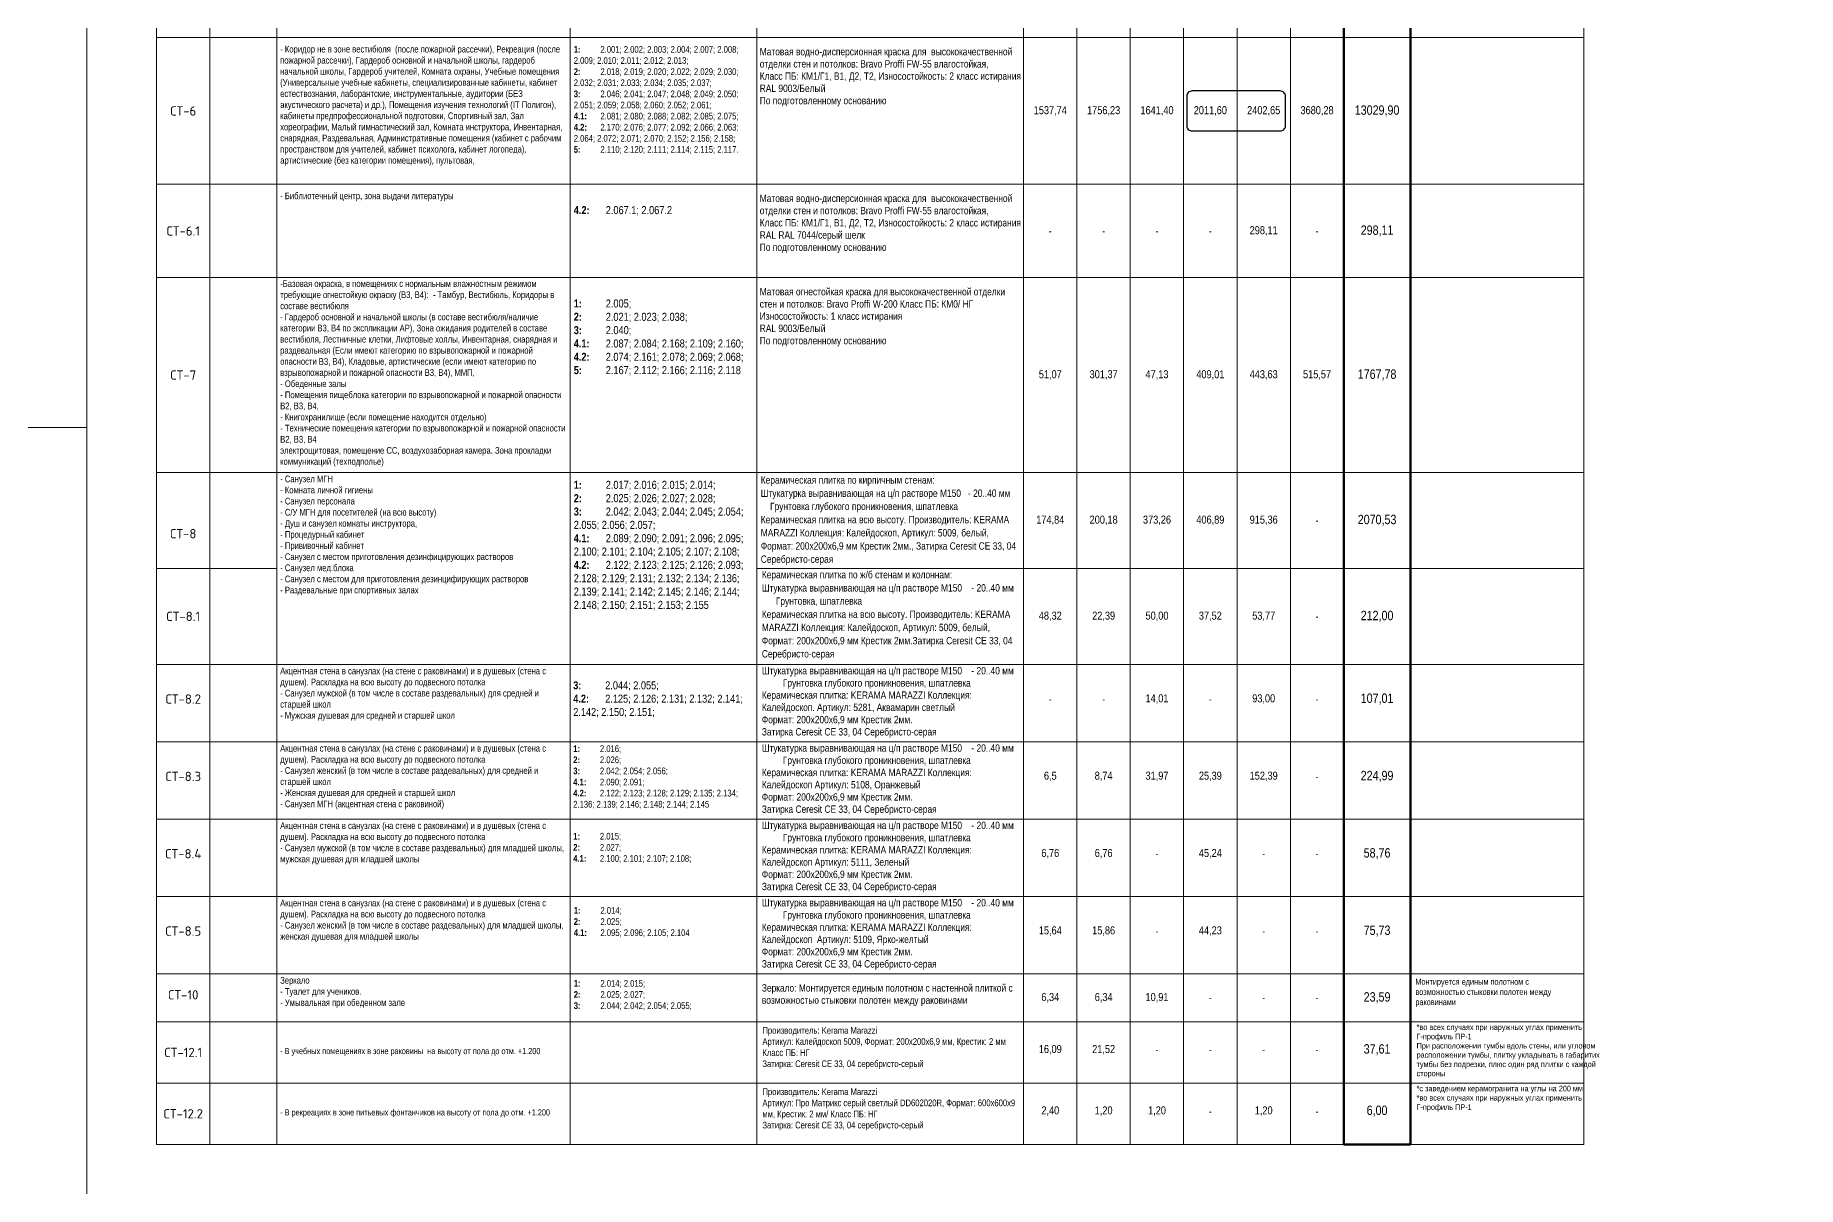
# Model space of a CAD drawing. Header units: millimetres. Extents: x -328335 to 1213373, y -208171 to 164144.
# Drawn here: x -134146 to -68076, y -134779 to -91607 of the extents above; entities that cross this region are included whole.
import ezdxf

# ---------------------------------------------------------------- set-up
doc = ezdxf.new("R2010")
doc.units = ezdxf.units.MM
doc.header["$LTSCALE"] = 0.5
doc.layers.get('Defpoints').update_dxf_attribs({"color": 140})
for name, color, linetype, lineweight in [('АИ_Стены_марка', 7, 'Continuous', 9), ('АИ_Таблица', 7, 'Continuous', 13), ('АИ_Текст', 7, 'Continuous', 13), ('АР_Узлы_сечения', 10, 'Continuous', 25)]:
    doc.layers.add(name, color=color, linetype=linetype, lineweight=lineweight)
doc.layers.add('АР_Делит', color=120, linetype='Continuous', lineweight=0, plot=False)
doc.styles.add('Isocpeur3', font='isocpeur.ttf')
doc.styles.add('style1', font='ARIALN.TTF')

# ---------------------------------------------------------------- blocks, each defined once
blk = doc.blocks.new('*U482')
at = {"color": 0, "lineweight": -2}
blk.add_lwpolyline([(-1650, -750), (1650, -750, 0.414214), (1850, -550), (1850, 550, 0.414214), (1650, 750), (-1650, 750, 0.414214), (-1850, 550), (-1850, -550, 0.414214)], format="xyb", close=True, dxfattribs=at)

msp = doc.modelspace()

# ---------------------------------------------------------------- linework, layer by layer
at = {"layer": 'Defpoints', "lineweight": 90}
msp.add_lwpolyline([(-85095.701, -72032.371), (-82595.701, -72032.371), (-82595.701, -133194.355), (-85095.701, -133194.355)], close=True, dxfattribs=at)
at = {"layer": 'АИ_Таблица'}
for p, q in [((-97095.701, -69432.371), (-97095.701, -133194.355)), ((-82595.701, -69432.371), (-82595.701, -133194.355)), ((-127595.701, -70732.371), (-127595.701, -133194.355)), ((-125095.701, -70732.371), (-125095.701, -133194.355)), ((-114095.701, -70732.371), (-114095.701, -133194.355)), ((-107095.701, -70732.371), (-107095.701, -133194.355)), ((-95095.701, -70732.371), (-95095.701, -133194.355)), ((-93095.701, -70732.371), (-93095.701, -133194.355)), ((-91095.701, -70732.371), (-91095.701, -133194.355)), ((-89095.701, -70732.371), (-89095.701, -133194.355)), ((-87095.701, -70732.371), (-87095.701, -133194.355)), ((-85095.701, -70732.371), (-85095.701, -133194.355)), ((-129595.701, -91694.401), (-76095.701, -91694.401)), ((-129595.701, -97194.401), (-76095.701, -97194.401)), ((-129595.701, -100694.355), (-76095.701, -100694.355)), ((-129595.701, -107994.355), (-76095.701, -107994.355)), ((-129595.701, -111594.355), (-125095.701, -111594.355)), ((-107095.701, -111594.355), (-76095.701, -111594.355)), ((-129595.701, -115194.355), (-76095.701, -115194.355)), ((-129595.701, -118094.355), (-76095.701, -118094.355)), ((-129595.701, -120994.355), (-76095.701, -120994.355)), ((-129595.701, -123894.355), (-76095.701, -123894.355)), ((-129595.701, -126794.355), (-76095.701, -126794.355)), ((-129595.701, -126794.355), (-76095.701, -126794.355)), ((-129595.701, -128594.355), (-76095.701, -128594.355)), ((-129595.701, -128594.355), (-76095.701, -128594.355)), ((-129595.701, -130894.355), (-76095.701, -130894.355)), ((-129595.701, -133194.355), (-76095.701, -133194.355))]:
    msp.add_line(p, q, dxfattribs=at)
at = {"layer": 'АИ_Таблица', "lineweight": 20}
msp.add_lwpolyline([(-129595.701, -69432.371), (-76095.701, -69432.371), (-76095.701, -133194.355), (-129595.701, -133194.355)], close=True, dxfattribs=at)
at = {"layer": 'АР_Делит'}
msp.add_lwpolyline([(-132213.713, -64293.844), (-257380.551, -64293.844), (-257380.551, -201096.039), (-132213.713, -201096.039)], close=True, dxfattribs=at)
at = {"layer": 'АР_Делит', "lineweight": 0}
msp.add_lwpolyline([(-132213.713, -64293.844), (228906.764, -64293.844), (228906.764, -205994.742), (-132213.713, -205994.742)], close=True, dxfattribs=at)
at = {"layer": 'АР_Делит'}
msp.add_lwpolyline([(-132213.713, -106311.28), (-206950.805, -106311.28)], dxfattribs=at)

# ---------------------------------------------------------------- block references
at = {"layer": 'АР_Узлы_сечения', "lineweight": 30}
msp.add_blockref('*U482', (-89129.241, -94445.998), dxfattribs=at)

# ---------------------------------------------------------------- texts
at = {"layer": 'АИ_Стены_марка', "color": 0, "char_height": 350, "width": 2000, "attachment_point": 5, "style": 'Isocpeur3'}
for s, insert in [('СТ-6', (-128595.701, -94444.401)), ('СТ-6.1', (-128595.701, -98944.378)), ('СТ-7', (-128595.701, -104344.355)), ('СТ-8', (-128595.701, -110294.355)), ('СТ-8.1', (-128595.701, -113394.355)), ('СТ-8.2', (-128595.701, -116494.355)), ('СТ-8.3', (-128595.701, -119394.355)), ('СТ-8.4', (-128595.701, -122294.355)), ('СТ-8.5', (-128595.701, -125194.355)), ('СТ-10', (-128595.701, -127582.986)), ('СТ-12.1', (-128595.701, -129744.355)), ('СТ-12.2', (-128595.701, -132044.355))]:
    msp.add_mtext(s, dxfattribs=dict(at, insert=insert))
at = {"layer": 'АИ_Текст', "color": 0, "attachment_point": 1, "style": 'style1'}
for s, insert, char_height, width in [('- Коридор не в зоне вестибюля  (после пожарной рассечки), Рекреация (после пожарной рассечки), Гардероб основной и начальной школы, гардероб  начальной школы, Гардероб учителей, Комната охраны, Учебные помещения (Универсальные учебные кабинеты, специализированные кабинеты, кабинет естествознания, лаборантские, инструментальные, аудитории (БЕЗ акустического расчета) и др.), Помещения изучения технологий (IT Полигон), кабинеты предпрофессиональной подготовки, Спортивный зал, Зал хореографии, Малый гимнастический зал, Комната инструктора, Инвентарная, снарядная, Раздевальная, Административные помещения (кабинет с рабочим пространством для учителей, кабинет психолога, кабинет логопеда), артистические (без категории помещения), пультовая,', (-124963.851, -92002.658), 250, 10868.15031), ('{\\fArial Narrow|b1|i0|c204|p34;1: }^I2.001; 2.002; 2.003; 2.004; 2.007; 2.008; 2.009; 2.010; 2.011; 2.012; 2.013;\\P{\\fArial Narrow|b1|i0|c204|p34;2:}^I2.018; 2.019; 2.020; 2.022; 2.029; 2.030; 2.032; 2.031; 2.033; 2.034; 2.035; 2.037;   \\P{\\fArial Narrow|b1|i0|c204|p34;3: }^I2.046; 2.041; 2.047; 2.048; 2.049; 2.050; 2.051; 2.059; 2.058; 2.060; 2.052; 2.061;  \\P{\\fArial Narrow|b1|i0|c204|p34;4.1: }^I2.081; 2.080; 2.088; 2.082; 2.085; 2.075;\\P{\\fArial Narrow|b1|i0|c204|p34;4.2:} ^I2.170; 2.076; 2.077; 2.092; 2.066; 2.063; 2.064; 2.072; 2.071; 2.070; 2.152; 2.156; 2.158; \\P{\\fArial Narrow|b1|i0|c204|p34;5:}^I2.110; 2.120; 2.111; 2.114; 2.115; 2.117. ', (-113958.851, -92012.649), 250, 6628.5329), ('\\pxa0.66667;{\\H0.91667x;\\C256;Матовая водно-дисперсионная краска для  высококачественной отделки стен и потолков: \\C242;\\c2564301;Bravo Proffi FW-55\\C256; влагостойкая, \\PКласс ПБ: КМ1/Г1, В1, Д2, Т2, Износостойкость: 2 класс истирания\\PRAL 9003/Белый\\PПо подготовленному основанию}', (-106988.071, -92083.564), 300, 9892.36988), ('- Библиотечный центр, зона выдачи литературы ', (-124963.851, -97502.658), 250, 10868.15031), ('\\pxa0.66667;{\\H0.91667x;\\C256;Матовая водно-дисперсионная краска для  высококачественной отделки стен и потолков: \\C242;\\c2564301;Bravo Proffi FW-55\\C256; влагостойкая, \\PКласс ПБ: КМ1/Г1, В1, Д2, Т2, Износостойкость: 2 класс истирания\\PRAL RAL 7044/серый шелк\\PПо подготовленному основанию}', (-106988.071, -97583.564), 300, 9892.36988), ('\\P{\\fArial Narrow|b1|i0|c204|p34;4.2:^I}2.067.1; 2.067.2\\P ', (-113958.851, -97512.649), 300, 6318.15579), ('-Базовая окраска, в помещениях с нормальным влажностным режимом требующие огнестойкую окраску (В3, В4):  - Тамбур, Вестибюль, Коридоры в составе вестибюля \\P- Гардероб основной и начальной школы (в составе вестибюля/наличие категории В3, В4 по экспликации АР), Зона ожидания родителей в составе вестибюля, Лестничные клетки, Лифтовые холлы, Инвентарная, снарядная и раздевальная (Если имеют категорию по взрывопожарной и пожарной опасности В3, В4), Кладовые, артистические (если имеют категорию по взрывопожарной и пожарной опасности В3, В4), ММП, \\P- Обеденные залы\\P- Помещения пищеблока категории по взрывопожарной и пожарной опасности В2, В3, В4, \\P- Книгохранилище (если помещение находится отдельно)\\P- Технические помещения категории по взрывопожарной и пожарной опасности В2, В3, В4                              \\Pэлектрощитовая, помещение СС, воздухозаборная камера. Зона прокладки коммуникаций (техподполье)', (-124963.851, -100794.055), 250, 10868.15031), ('\\pxa0.66667;{\\H0.91667x;\\C256;Матовая огнестойкая краска для высококачественной отделки стен и потолков: \\C242;\\c2564301;Bravo Proffi W-200\\C256; Класс ПБ: КМ0/ НГ \\PИзносостойкость: 1 класс истирания\\PRAL 9003/Белый\\PПо подготовленному основанию}', (-106988.071, -101083.518), 300, 9892.36988), (' \\P{\\fArial Narrow|b1|i0|c204|p34;1: }^I2.005; \\P{\\fArial Narrow|b1|i0|c204|p34;2:}^I2.021; 2.023; 2.038;  \\P{\\fArial Narrow|b1|i0|c204|p34;3: }^I2.040;\\P{\\fArial Narrow|b1|i0|c204|p34;4.1:}^I2.087; 2.084; 2.168; 2.109; 2.160; \\P{\\fArial Narrow|b1|i0|c204|p34;4.2:}^I2.074; 2.161; 2.078; 2.069; 2.068;  \\P{\\fArial Narrow|b1|i0|c204|p34;5:}^I2.167; 2.112; 2.166; 2.116; 2.118 ', (-113958.851, -101012.603), 300, 6673.09089), ('- Санузел МГН\\P- Комната личной гигиены \\P- Санузел персонала\\P- С/У МГН для посетителей (на всю высоту)\\P- Душ и санузел комнаты инструктора,  \\P- Процедурный кабинет\\P- Прививочный кабинет\\P- Санузел с местом приготовления дезинфицирующих растворов\\P- Санузел мед.блока\\P- Санузел с местом для приготовления дезинцифирующих растворов\\P- Раздевальные при спортивных залах', (-124963.851, -108114.765), 250, 10868.15031), ('{\\fArial Narrow|b1|i0|c204|p34;1:}^I2.017; 2.016; 2.015; 2.014; \\P{\\fArial Narrow|b1|i0|c204|p34;2:}^I2.025; 2.026; 2.027; 2.028;  \\P{\\fArial Narrow|b1|i0|c204|p34;3:}^I2.042; 2.043; 2.044; 2.045; 2.054; 2.055; 2.056; 2.057; \\P{\\fArial Narrow|b1|i0|c204|p34;4.1:}^I2.089; 2.090; 2.091; 2.096; 2.095; 2.100; 2.101; 2.104; 2.105; 2.107; 2.108; \\P{\\fArial Narrow|b1|i0|c204|p34;4.2:}^I2.122; 2.123; 2.125; 2.126; 2.093; 2.128; 2.129; 2.131; 2.132; 2.134; 2.136; 2.139; 2.141; 2.142; 2.145; 2.146; 2.144; 2.148; 2.150; 2.151; 2.153; 2.155 ', (-113958.851, -108312.603), 300, 6673.09089), ('\\pxa0.66667,sm1.07917;{\\H0.91667x;\\C256;Керамическая плитка по кирпичным стенам:                    Штукатурка выравнивающая на ц/п растворе М150   - 20..40 мм           Грунтовка глубокого проникновения, шпатлевка          \\A1;Керамическая плитка на всю высоту. Производитель: KERAMA MARAZZI Коллекция: Калейдоскоп, Артикул: 5009, белый,   Формат: 200х200х6,9 мм Крестик 2мм., Затирка Ceresit СE 33, 04 Cеребристо-серая}', (-106948.634, -108143.583), 300, 9892.36988), ('\\pxa0.66667,sm1.07917;{\\H0.91667x;\\C256;Керамическая плитка по ж/б стенам и колоннам:              Штукатурка выравнивающая на ц/п растворе М150    - 20..40 мм           Грунтовка, шпатлевка                                                    \\A1;Керамическая плитка на всю высоту. Производитель: KERAMA MARAZZI Коллекция: Калейдоскоп, Артикул: 5009, белый,  Формат: 200х200х6,9 мм Крестик 2мм.Затирка Ceresit СE 33, 04 Cеребристо-серая}', (-106908.483, -111692.828), 300, 9812.7815), ('Акцентная стена в санузлах (на стене с раковинами) и в душевых (стена с душем). Раскладка на всю высоту до подвесного потолка \\P- Санузел мужской (в том числе в составе раздевальных) для средней и старшей школ\\P- Мужская душевая для средней и старшей школ', (-124963.851, -115314.765), 250, 10868.15031), ('{\\H0.91667x;\\C256;Штукатурка выравнивающая на ц/п растворе М150    - 20..40 мм           Грунтовка глубокого проникновения, шпатлевка\\A1;\\PКерамическая плитка: KERAMA MARAZZI Коллекция: Калейдоскоп. Артикул: 5281, Аквамарин светлый\\PФормат: 200х200х6,9 мм Крестик 2мм.          \\PЗатирка Ceresit СE 33, 04 Cеребристо-серая}', (-106908.483, -115292.828), 300, 9567.88168), ('\\P{\\fArial Narrow|b1|i0|c204|p34;3:}^I2.044; 2.055;  \\P{\\fArial Narrow|b1|i0|c204|p34;4.2:}^I2.125; 2.126; 2.131; 2.132; 2.141; 2.142; 2.150; 2.151;', (-113979.217, -115329.347), 300, 6728.62921), ('Акцентная стена в санузлах (на стене с раковинами) и в душевых (стена с душем). Раскладка на всю высоту до подвесного потолка \\P- Санузел женский (в том числе в составе раздевальных) для средней и старшей школ\\P- Женская душевая для средней и старшей школ\\P- Санузел МГН (акцентная стена с раковиной)', (-124963.851, -118214.765), 250, 10637.03142), ('{\\fArial Narrow|b1|i0|c204|p34;1: }^I2.016; \\P{\\fArial Narrow|b1|i0|c204|p34;2:}^I2.026;  \\P{\\fArial Narrow|b1|i0|c204|p34;3:}^I2.042; 2.054; 2.056;\\P{\\fArial Narrow|b1|i0|c204|p34;4.1:}^I2.090; 2.091; \\P{\\fArial Narrow|b1|i0|c204|p34;4.2:}^I2.122; 2.123; 2.128; 2.129; 2.135; 2.134; 2.136; 2.139; 2.146; 2.148; 2.144; 2.145  ', (-113979.217, -118229.347), 250, 6728.62921), ('{\\H0.91667x;\\C256;Штукатурка выравнивающая на ц/п растворе М150    - 20..40 мм           Грунтовка глубокого проникновения, шпатлевка\\A1;\\PКерамическая плитка: KERAMA MARAZZI Коллекция: Калейдоскоп Артикул: 5108, Оранжевый\\PФормат: 200х200х6,9 мм Крестик 2мм.          \\PЗатирка Ceresit СE 33, 04 Cеребристо-серая}', (-106908.483, -118192.828), 300, 9567.88168), ('Акцентная стена в санузлах (на стене с раковинами) и в душевых (стена с душем). Раскладка на всю высоту до подвесного потолка \\P- Санузел мужской (в том числе в составе раздевальных) для младшей школы, мужская душевая для младшей школы', (-124963.851, -121114.765), 250, 10637.27232), ('{\\fArial Narrow|b1|i0|c204|p34;\\P1: }^I2.015;  \\P{\\fArial Narrow|b1|i0|c204|p34;2:}  ^I2.027;\\P{\\fArial Narrow|b1|i0|c204|p34;4.1:}^I2.100; 2.101; 2.107; 2.108;', (-113979.217, -121095.411), 250, 6728.62921), ('{\\H0.91667x;\\C256;Штукатурка выравнивающая на ц/п растворе М150    - 20..40 мм           Грунтовка глубокого проникновения, шпатлевка\\A1;\\PКерамическая плитка: KERAMA MARAZZI Коллекция: Калейдоскоп Артикул: 5111, Зеленый\\PФормат: 200х200х6,9 мм Крестик 2мм.          \\PЗатирка Ceresit СE 33, 04 Cеребристо-серая}', (-106908.483, -121092.828), 300, 9567.88168), ('Акцентная стена в санузлах (на стене с раковинами) и в душевых (стена с душем). Раскладка на всю высоту до подвесного потолка \\P- Санузел женский (в том числе в составе раздевальных) для младшей школы, женская душевая для младшей школы', (-124963.851, -124014.765), 250, 10868.15031), ('{\\H0.91667x;\\C256;Штукатурка выравнивающая на ц/п растворе М150    - 20..40 мм           Грунтовка глубокого проникновения, шпатлевка\\A1;\\PКерамическая плитка: KERAMA MARAZZI Коллекция: Калейдоскоп  Артикул: 5109, Ярко-желтый\\PФормат: 200х200х6,9 мм Крестик 2мм.          \\PЗатирка Ceresit СE 33, 04 Cеребристо-серая}', (-106908.483, -123992.828), 300, 9567.88168), ('{\\fArial Narrow|b1|i0|c204|p34;1: }^I2.014;   \\P{\\fArial Narrow|b1|i0|c204|p34;2: }^I2.025;  \\P{\\fArial Narrow|b1|i0|c204|p34;4.1:}^I2.095; 2.096; 2.105; 2.104', (-113958.851, -124294.946), 250, 6620.97974), ('Зеркало \\P- Туалет для учеников. \\P- Умывальная при обеденном зале', (-124963.851, -126914.765), 250, 10868.15031), ('{\\fArial Narrow|b1|i0|c204|p34;1:} ^I2.014; 2.015; \\P{\\fArial Narrow|b1|i0|c204|p34;2:}^I2.025; 2.027; \\P{\\fArial Narrow|b1|i0|c204|p34;3:} ^I2.044; 2.042; 2.054; 2.055;', (-113958.851, -127028.96), 250, 6620.97974), ('\\A1;{\\H0.91667x;\\C256;Зеркало: Монтируется единым полотном с настенной плиткой с возможностью стыковки полотен между раковинами}', (-106908.483, -127186.957), 300, 9567.88168), ('\\A1;{\\H0.91667x;\\C256;Монтируется единым полотном с возможностью стыковки полотен между раковинами}', (-82408.483, -126977.62), 250, 5928.0745), ('\\pxl0.16667,se0.95417;{\\C256;Производитель: Kerama Marazzi\\P\\pb0.25,sm1;Артикул: Калейдоскоп 5009, Формат: 200х200х6,9 мм, Крестик: 2 мм\\PКласс ПБ: НГ\\PЗатирка: Ceresit СЕ 33, 04 серебристо-серый}', (-106928.319, -128791.978), 250, 9567.88168), ('\\pxl0.175,b0.25,sm1;{\\H0.83333x;\\C256;*во всех случаях при наружных углах применить  Г-профиль ПР-1\\PПри расположении тумбы вдоль стены, или угловом расположении тумбы, плитку укладывать в габаритих тумбы без подрезки, плюс один ряд плитки с каждой стороны}', (-82408.483, -128692.828), 250, 6138.18383), ('\\A1;{\\H0.91667x;\\C256;- В учебных помещениях в зоне раковины  на высоту от пола до отм. +1.200 }', (-124963.851, -129577.379), 250, 10868.15031), ('\\pxl0.16667,se0.95417;{\\C256;Производитель: Kerama Marazzi\\P\\pb0.25,sm1;Артикул: Про Матрикс серый светлый DD602020R, Формат: 600х600х9 мм, Крестик: 2 мм/ Класс ПБ: НГ\\PЗатирка: Ceresit СЕ 33, 04 серебристо-серый}', (-106928.319, -131091.978), 250, 9567.88168), ('\\pxl0.175,b0.25,sm1;{\\H0.83333x;\\C256;*с заведением керамогранита на углы на 200 мм\\P*во всех случаях при наружных углах применить  Г-профиль ПР-1}', (-82408.483, -130992.828), 250, 6138.18383), ('\\A1;{\\H0.91667x;\\C256;- В рекреациях в зоне питьевых фонтанчиков на высоту от пола до отм. +1.200}', (-124963.851, -131877.379), 250, 10868.15031)]:
    msp.add_mtext(s, dxfattribs=dict(at, insert=insert, char_height=char_height, width=width))
at = {"layer": 'АИ_Текст', "color": 7, "attachment_point": 5, "style": 'style1'}
for s, insert, char_height, width in [('1537,74', (-96095.701, -94444.401), 300, 2000), ('1756,23', (-94095.701, -94444.401), 300, 2000), ('1641,40', (-92095.701, -94444.401), 300, 2000), ('2011,60', (-90095.701, -94444.401), 300, 2000), ('2402,65', (-88095.701, -94444.401), 300, 2000), ('3680,28', (-86095.701, -94444.401), 300, 2000), ('51,07', (-96095.701, -104344.355), 300, 2000), ('301,37', (-94095.701, -104344.355), 300, 2000), ('47,13', (-92095.701, -104344.355), 300, 2000), ('409,01', (-90095.701, -104344.355), 300, 2000), ('443,63', (-88095.701, -104344.355), 300, 1787.46659), ('515,57', (-86095.701, -104344.355), 300, 2000), ('174,84', (-96095.701, -109794.355), 300, 2000), ('200,18', (-94095.701, -109794.355), 300, 2000), ('373,26', (-92095.701, -109794.355), 300, 2000), ('406,89', (-90095.701, -109794.355), 300, 2000), ('915,36', (-88095.701, -109794.355), 300, 2000), ('-', (-86095.701, -109794.355), 300, 2000), ('48,32', (-96095.701, -113394.355), 300, 2000), ('22,39', (-94095.701, -113394.355), 300, 2000), ('50,00', (-92095.701, -113394.355), 300, 2000), ('37,52', (-90095.701, -113394.355), 300, 2000), ('53,77', (-88095.701, -113394.355), 300, 2000), ('-', (-86095.701, -113394.355), 300, 2000), ('-', (-96095.701, -116494.355), 300, 2000), ('-', (-94095.701, -116494.355), 300, 2000), ('-', (-90095.701, -116494.355), 300, 2000), ('93,00', (-88095.701, -116494.355), 300, 2000), ('-', (-86095.701, -116494.355), 300, 2000), ('25,39', (-90095.701, -119394.355), 300, 2000), ('152,39', (-88095.701, -119394.355), 300, 2000), ('-', (-86095.701, -119394.355), 300, 2000), ('45,24', (-90095.701, -122294.355), 300, 2000), ('58,76', (-83845.701, -122294.355), 350, 2500), ('-', (-92095.701, -122294.355), 300, 2000), ('-', (-88095.701, -122294.355), 300, 2000), ('-', (-86095.701, -122294.355), 300, 2000), ('-', (-92095.701, -125194.355), 300, 2000), ('44,23', (-90095.701, -125194.355), 300, 2000), ('-', (-88095.701, -125194.355), 300, 2000), ('-', (-86095.701, -125194.355), 300, 2000), ('75,73', (-83845.701, -125194.355), 350, 2500), ('23,59', (-83845.701, -127694.355), 350, 2500), ('-', (-90095.701, -127694.355), 300, 2000), ('-', (-88095.701, -127694.355), 300, 2000), ('-', (-86095.701, -127694.355), 300, 2000), ('-', (-90095.701, -129644.404), 300, 2000), ('-', (-88095.701, -129644.404), 300, 2000), ('-', (-86095.701, -129644.404), 300, 2000), ('-', (-90095.701, -131944.404), 300, 2000), ('1,20', (-88095.701, -131944.404), 300, 2000), ('-', (-86095.701, -131944.404), 300, 2000)]:
    msp.add_mtext(s, dxfattribs=dict(at, insert=insert, char_height=char_height, width=width))
at = {"layer": 'АИ_Текст', "color": 1, "char_height": 350, "width": 2500, "attachment_point": 5, "style": 'style1'}
for s, insert in [('13029,90', (-83845.701, -94444.401)), ('1767,78', (-83845.701, -104344.355)), ('2070,53', (-83845.701, -109794.355)), ('212,00', (-83845.701, -113394.355)), ('107,01', (-83845.701, -116494.355)), ('224,99', (-83845.701, -119394.355)), ('37,61', (-83845.701, -129644.404)), ('6,00', (-83845.701, -131944.404))]:
    msp.add_mtext(s, dxfattribs=dict(at, insert=insert))
at = {"layer": 'АИ_Текст', "attachment_point": 5, "style": 'style1'}
for s, insert, char_height, width in [('-', (-96095.701, -98944.378), 300, 2000), ('-', (-94095.701, -98944.378), 300, 2000), ('-', (-92095.701, -98944.378), 300, 2000), ('-', (-90095.701, -98944.378), 300, 2000), ('298,11', (-88095.701, -98944.378), 300, 2000), ('-', (-86095.701, -98944.378), 300, 2000), ('298,11', (-83845.701, -98944.378), 350, 2500)]:
    msp.add_mtext(s, dxfattribs=dict(at, insert=insert, char_height=char_height, width=width))
at = {"layer": 'АИ_Текст', "color": 5, "char_height": 300, "width": 2000, "attachment_point": 5, "style": 'style1'}
for s, insert in [('14,01', (-92095.701, -116494.355)), ('6,5', (-96095.701, -119394.355)), ('8,74', (-94095.701, -119394.355)), ('31,97', (-92095.701, -119394.355)), ('6,76', (-96095.701, -122294.355)), ('6,76', (-94095.701, -122294.355)), ('15,64', (-96095.701, -125194.355)), ('15,86', (-94095.701, -125194.355)), ('6,34', (-96095.701, -127694.355)), ('6,34', (-94095.701, -127694.355)), ('10,91', (-92095.701, -127694.355)), ('16,09', (-96095.701, -129644.404)), ('21,52', (-94095.701, -129644.404)), ('-', (-92095.701, -129644.404)), ('2,40', (-96095.701, -131944.404)), ('1,20', (-94095.701, -131944.404)), ('1,20', (-92095.701, -131944.404))]:
    msp.add_mtext(s, dxfattribs=dict(at, insert=insert))

doc.saveas('drawing.dxf')
